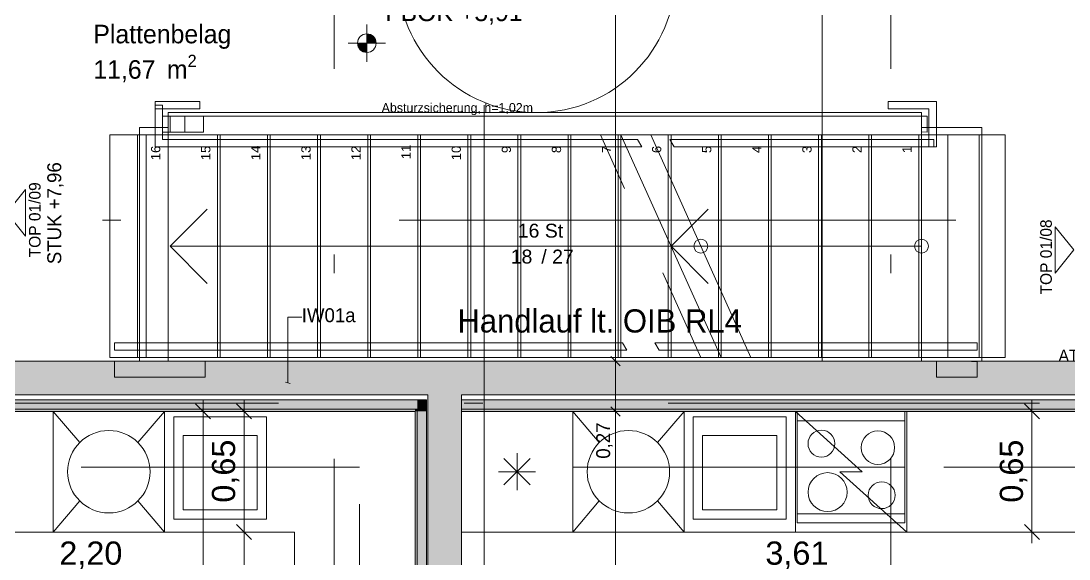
# Model space of a CAD drawing. Header units: metres. Extents: x -4 to 206, y -18 to 45.
# Drawn here: x 7.31 to 12.96, y -9.84 to -6.94 of the extents above; entities that cross this region are included whole.
import ezdxf

# ---------------------------------------------------------------- set-up
doc = ezdxf.new("R2010")
doc.units = ezdxf.units.M
doc.header["$MEASUREMENT"] = 0
doc.set_wipeout_variables(frame=1)
for name, pattern in [('Achse', [0.004, 0.002, -0.001, 0, -0.001]), ('Schnittlinie', [0.006, 0.003, -0.0015, 0, -0.0015]), ('Strichlinie eng', [0.002, 0.0015, -0.0005]), ('Untersicht', [0.001, 0.0005, -0.0005]), ('Wipeout_Contour', [1, 0, -1])]:
    doc.linetypes.add(name, pattern=pattern)
for name, color, linetype in [('2._2.Stock PP STG1_4_000 Achsraster', 7, 'Continuous'), ('2._2.Stock PP STG1_4_120 Wand Innen tragend', 7, 'Continuous'), ('2._2.Stock PP STG1_4_210 Decke', 7, 'Continuous'), ('2._2.Stock PP STG1_4_220 Bodenaufbau', 7, 'Continuous'), ('2._2.Stock PP STG1_4_410 Treppe', 7, 'Continuous'), ('2._2.Stock PP STG1_4_450 Absturzsicherung', 7, 'Continuous'), ('2._2.Stock PP STG1_4_530 Küche', 7, 'Continuous'), ('2._2.Stock PP STG1_4_810 Raum', 7, 'Continuous'), ('2._2.Stock PP STG1_4_815 Raumbegrenzung', 7, 'Continuous'), ('2._2.Stock PP STG1_4_851 Marker Schnitt', 7, 'Continuous'), ('2._2.Stock PP STG1_4_870 Dokumentation allgemein', 7, 'Continuous'), ('2._2.Stock PP STG1_4_910 Allgemein Bemaßung.x', 7, 'Continuous'), ('2._2.Stock PP STG1_4_915 Allgemein Beschriftung.x', 7, 'Continuous'), ('2._2.Stock PP STG1_4_945 Einreichplan Beschriftung', 7, 'Continuous'), ('2._2.Stock PP STG1_4_950 Polierplan Bemaßung', 7, 'Continuous'), ('2._2.Stock PP STG1_4_950-1 Polierplan Bemaßung Küche', 7, 'Continuous')]:
    doc.layers.add(name, color=color, linetype=linetype)
doc.styles.add('ERSTELLTER_STIL_1', font='arial.ttf')
doc.styles.add('ERSTELLTER_STIL_2', font='')
doc.styles.get('ERSTELLTER_STIL_2').set_extended_font_data('Eurostile')

msp = doc.modelspace()

# ---------------------------------------------------------------- hatches: boundary and pattern name
at = {"layer": '2._2.Stock PP STG1_4_120 Wand Innen tragend', "linetype": 'Continuous', "lineweight": 13, "true_color": 0x3f7f02}
for points in [[(9.505, -8.775), (6.835, -8.775), (6.835, -8.955), (9.505, -8.955)], [(9.685, -8.775), (9.505, -8.775), (9.505, -8.955), (9.685, -8.955)], [(9.685, -8.955), (13.295, -8.955), (13.295, -8.775), (9.685, -8.775)], [(9.685, -8.955), (9.505, -8.955), (9.505, -8.9825), (9.685, -8.9825)], [(9.685, -8.9825), (9.505, -8.9825), (9.505, -9.0325), (9.685, -9.0325)], [(9.685, -9.0325), (9.505, -9.0325), (9.505, -9.045), (9.685, -9.045)], [(9.505, -9.045), (9.505, -15.66), (9.685, -15.66), (9.685, -9.045)]]:
    msp.add_hatch(color=76, dxfattribs=at).paths.add_polyline_path(points)
at = {"layer": '2._2.Stock PP STG1_4_120 Wand Innen tragend', "linetype": 'Continuous', "lineweight": 13, "true_color": 0xfb02fe}
for points in [[(9.435, -9.0325), (6.5975, -9.0325), (6.5975, -9.045), (9.435, -9.045)], [(9.4475, -9.0325), (9.435, -9.0325), (9.435, -9.045), (9.4475, -9.045)], [(9.685, -9.045), (13.295, -9.045), (13.295, -9.0325), (9.685, -9.0325)], [(9.435, -9.045), (9.435, -15.66), (9.4475, -15.66), (9.4475, -9.045)]]:
    msp.add_hatch(color=6, dxfattribs=at).paths.add_polyline_path(points)
at = {"layer": '2._2.Stock PP STG1_4_120 Wand Innen tragend', "linetype": 'Continuous', "lineweight": 13, "true_color": 0xffaa00}
for points in [[(9.4475, -8.9825), (6.6475, -8.9825), (6.6475, -9.0325), (9.4475, -9.0325)], [(9.4975, -8.9825), (9.4475, -8.9825), (9.4475, -9.0325), (9.4975, -9.0325)], [(9.4975, -9.0325), (9.4475, -9.0325), (9.4475, -9.045), (9.4975, -9.045)], [(9.685, -9.0325), (13.295, -9.0325), (13.295, -8.9825), (9.685, -8.9825)], [(9.4475, -9.045), (9.4475, -15.66), (9.4975, -15.66), (9.4975, -9.045)]]:
    msp.add_hatch(color=40, dxfattribs=at).paths.add_polyline_path(points)
at = {"layer": '2._2.Stock PP STG1_4_950 Polierplan Bemaßung', "linetype": 'Continuous', "lineweight": 0, "true_color": 0x000000}
for points in [[(9.1755, -7.0607), (9.2255, -7.0607), (9.2217, -7.0416), (9.2109, -7.0254), (9.1947, -7.0145), (9.1755, -7.0107)], [(9.1755, -7.0607), (9.1255, -7.0607), (9.1293, -7.0799), (9.1402, -7.0961), (9.1564, -7.1069), (9.1755, -7.1107)]]:
    msp.add_hatch(color=18, dxfattribs=at).paths.add_polyline_path(points)

# ---------------------------------------------------------------- linework, layer by layer
at = {"layer": '2._2.Stock PP STG1_4_000 Achsraster', "color": 5, "linetype": 'Achse', "lineweight": 0, "ltscale": 1000}
msp.add_line((-1.5, -9), (21, -9), dxfattribs=at)
at = {"layer": '2._2.Stock PP STG1_4_120 Wand Innen tragend', "color": 7, "linetype": 'Continuous', "lineweight": 18, "ltscale": 1000}
for p, q in [((6.835, -8.955), (9.505, -8.955)), ((9.505, -8.955), (9.505, -8.9825)), ((9.505, -8.955), (9.505, -8.9825)), ((9.685, -8.9825), (9.685, -8.955)), ((9.685, -8.955), (13.295, -8.955)), ((9.685, -8.9825), (9.685, -8.955)), ((9.505, -8.9825), (9.505, -9.0325)), ((9.505, -9.0325), (9.505, -9.045)), ((9.685, -9.0325), (9.685, -8.9825)), ((9.685, -9.0325), (9.685, -8.9825)), ((9.685, -9.045), (9.685, -9.0325)), ((9.685, -9.045), (9.685, -9.0325)), ((9.505, -9.045), (9.505, -15.66))]:
    msp.add_line(p, q, dxfattribs=at)
at = {"layer": '2._2.Stock PP STG1_4_120 Wand Innen tragend', "color": 7, "linetype": 'Continuous', "lineweight": 13, "ltscale": 1000}
for p, q in [((6.6475, -9.0325), (9.4475, -9.0325)), ((6.655, -8.9825), (9.4975, -8.9825)), ((9.4475, -9.0325), (9.4475, -9.045)), ((9.4475, -9.0325), (9.4475, -9.045)), ((9.4975, -8.9825), (9.4975, -9.0325)), ((9.4975, -8.9825), (9.4975, -9.0325)), ((9.4975, -9.0325), (9.4975, -9.045)), ((9.685, -8.9825), (13.295, -8.9825)), ((9.685, -9.0325), (13.295, -9.0325)), ((9.4475, -9.045), (9.4475, -15.66)), ((9.4975, -9.045), (9.4975, -15.66))]:
    msp.add_line(p, q, dxfattribs=at)
at = {"layer": '2._2.Stock PP STG1_4_120 Wand Innen tragend', "color": 7, "linetype": 'Continuous', "lineweight": 18, "ltscale": 1000, "flags": 128}
for points in [[(13.295, -8.775), (6.835, -8.775)], [(9.685, -15.66), (9.685, -9.045)]]:
    msp.add_lwpolyline(points, dxfattribs=at)
at = {"layer": '2._2.Stock PP STG1_4_120 Wand Innen tragend', "color": 7, "linetype": 'Continuous', "lineweight": 13, "ltscale": 1000, "flags": 128}
for points in [[(6.585, -9.045), (9.435, -9.045)], [(9.435, -9.045), (9.435, -15.66)], [(9.685, -9.045), (13.295, -9.045)]]:
    msp.add_lwpolyline(points, dxfattribs=at)
at = {"layer": '2._2.Stock PP STG1_4_210 Decke', "color": 7, "linetype": 'Continuous', "lineweight": 13, "ltscale": 1000, "true_color": 0xf4f4f4, "flags": 128}
msp.add_lwpolyline([(7.95, -7.515), (12.49, -7.515), (12.49, -8.775), (7.95, -8.775)], close=True, dxfattribs=at)
msp.add_lwpolyline([(7.95, -7.515), (12.49, -7.515), (12.49, -8.775), (7.95, -8.775)], close=True, dxfattribs=at)
at = {"layer": '2._2.Stock PP STG1_4_220 Bodenaufbau', "color": 7, "linetype": 'Continuous', "lineweight": 13, "ltscale": 1000, "true_color": 0xf4f4f4, "flags": 128}
for points in [[(6.835, -8.775), (6.835, -6.225), (8.295, -6.225), (8.295, -5.7475), (8.745, -5.7475), (8.745, -3.865), (11.105, -3.865), (11.105, -6.225), (13.385, -6.225), (13.385, -8.775)], [(6.835, -8.775), (8.105, -8.775), (8.105, -7.555), (12.165, -7.555), (12.165, -8.775), (13.385, -8.775), (13.385, -6.225), (11.105, -6.225), (11.105, -6.045), (8.975, -6.045), (8.975, -6.225), (6.835, -6.225)]]:
    msp.add_lwpolyline(points, close=True, dxfattribs=at)
at = {"layer": '2._2.Stock PP STG1_4_410 Treppe', "color": 7, "linetype": 'Untersicht', "lineweight": 18, "ltscale": 1000}
for p, q in [((8.115, -7.375), (8.035, -7.375)), ((8.035, -7.375), (8.035, -7.415)), ((8.115, -7.375), (8.035, -7.375)), ((8.035, -7.375), (8.035, -7.415)), ((8.075, -7.395), (8.035, -7.395)), ((8.035, -7.395), (8.035, -7.62)), ((8.075, -7.58), (8.075, -7.395)), ((8.195, -7.375), (8.115, -7.375)), ((8.195, -7.375), (8.115, -7.375)), ((8.275, -7.375), (8.195, -7.375)), ((8.275, -7.375), (8.195, -7.375)), ((12.065, -7.375), (11.985, -7.375)), ((11.985, -7.375), (11.985, -7.415)), ((12.245, -7.375), (12.065, -7.375)), ((12.245, -7.54), (12.245, -7.375)), ((11.985, -7.415), (12.065, -7.415)), ((12.065, -7.415), (12.205, -7.415)), ((12.205, -7.415), (12.205, -7.54)), ((8.115, -7.555), (8.105, -7.555)), ((8.105, -7.555), (8.105, -8.755)), ((8.385, -7.555), (8.115, -7.555)), ((8.655, -7.555), (8.385, -7.555)), ((8.385, -7.555), (8.385, -8.755)), ((8.385, -8.755), (8.385, -7.555)), ((8.925, -7.555), (8.655, -7.555)), ((8.655, -7.555), (8.655, -8.755)), ((8.655, -8.755), (8.655, -7.555)), ((9.195, -7.555), (8.925, -7.555)), ((8.925, -7.555), (8.925, -8.755)), ((8.925, -8.755), (8.925, -7.555)), ((9.465, -7.555), (9.195, -7.555)), ((9.195, -7.555), (9.195, -8.755)), ((9.195, -8.755), (9.195, -7.555)), ((9.735, -7.555), (9.465, -7.555)), ((9.465, -7.555), (9.465, -8.755)), ((9.465, -8.755), (9.465, -7.555)), ((10.005, -7.555), (9.735, -7.555)), ((9.735, -7.555), (9.735, -8.755)), ((9.735, -8.755), (9.735, -7.555)), ((10.275, -7.555), (10.005, -7.555)), ((10.005, -7.555), (10.005, -8.755)), ((10.005, -8.755), (10.005, -7.555)), ((10.4353, -7.555), (10.275, -7.555)), ((10.275, -7.555), (10.275, -8.755)), ((10.275, -8.755), (10.275, -7.555)), ((10.9753, -8.755), (10.4353, -7.555)), ((12.205, -7.54), (12.205, -7.62)), ((12.245, -7.62), (12.245, -7.54)), ((8.035, -7.62), (8.115, -7.62)), ((8.115, -7.62), (10.658, -7.62)), ((12.205, -7.62), (12.245, -7.62)), ((10.545, -7.7987), (10.545, -8.755)), ((10.545, -8.755), (10.545, -7.7987)), ((10.815, -8.3987), (10.815, -8.755)), ((10.815, -8.755), (10.815, -8.3987)), ((7.815, -8.675), (7.815, -8.715)), ((8.115, -8.675), (7.815, -8.675)), ((10.5541, -8.6753), (8.115, -8.675)), ((10.5772, -8.7153), (10.5541, -8.6753)), ((7.815, -8.715), (8.115, -8.715)), ((8.105, -8.755), (8.115, -8.755)), ((8.115, -8.715), (10.5772, -8.7153)), ((8.115, -8.755), (8.385, -8.755)), ((8.385, -8.755), (8.655, -8.755)), ((8.655, -8.755), (8.925, -8.755)), ((8.925, -8.755), (9.195, -8.755)), ((9.195, -8.755), (9.465, -8.755)), ((9.465, -8.755), (9.735, -8.755)), ((9.735, -8.755), (10.005, -8.755)), ((10.005, -8.755), (10.275, -8.755)), ((10.275, -8.755), (10.545, -8.755)), ((10.545, -8.755), (10.815, -8.755)), ((10.815, -8.755), (10.9753, -8.755))]:
    msp.add_line(p, q, dxfattribs=at)
at = {"layer": '2._2.Stock PP STG1_4_410 Treppe', "color": 7, "linetype": 'Continuous', "lineweight": 18, "ltscale": 1000}
for p, q in [((8.075, -7.395), (8.035, -7.395)), ((8.035, -7.395), (8.035, -7.62)), ((8.075, -7.58), (8.075, -7.395)), ((12.065, -7.375), (11.985, -7.375)), ((12.245, -7.375), (12.065, -7.375)), ((12.245, -7.54), (12.245, -7.375)), ((12.205, -7.415), (12.205, -7.54)), ((10.815, -7.555), (10.545, -7.555)), ((11.085, -8.755), (10.545, -7.555)), ((11.085, -7.555), (10.815, -7.555)), ((10.815, -7.555), (10.815, -8.155)), ((10.815, -8.155), (10.815, -7.555)), ((11.355, -7.555), (11.085, -7.555)), ((11.085, -7.555), (11.085, -8.755)), ((11.085, -8.755), (11.085, -7.555)), ((11.625, -7.555), (11.355, -7.555)), ((11.355, -7.555), (11.355, -8.755)), ((11.355, -8.755), (11.355, -7.555)), ((11.895, -7.555), (11.625, -7.555)), ((11.625, -7.555), (11.625, -8.755)), ((11.625, -8.755), (11.625, -7.555)), ((12.165, -7.555), (11.895, -7.555)), ((11.895, -7.555), (11.895, -8.755)), ((11.895, -8.755), (11.895, -7.555)), ((12.165, -8.755), (12.165, -7.555)), ((12.205, -7.54), (12.205, -7.62)), ((12.245, -7.62), (12.245, -7.54)), ((8.035, -7.62), (8.115, -7.62)), ((8.115, -7.58), (8.075, -7.58)), ((10.6349, -7.58), (8.115, -7.58)), ((8.115, -7.62), (10.658, -7.62)), ((10.658, -7.62), (10.6349, -7.58)), ((10.8312, -7.62), (12.165, -7.62)), ((12.165, -7.62), (12.2308, -7.62)), ((12.205, -7.62), (12.245, -7.62)), ((12.2308, -7.62), (12.2308, -7.58)), ((10.815, -7.7987), (10.815, -8.755)), ((10.815, -8.755), (10.815, -7.7987)), ((11.085, -8.3987), (11.085, -8.755)), ((11.085, -8.755), (11.085, -8.3987)), ((7.815, -8.675), (7.815, -8.715)), ((8.115, -8.675), (7.815, -8.675)), ((10.5541, -8.675), (8.115, -8.675)), ((10.5772, -8.715), (10.5541, -8.675)), ((12.4348, -8.6755), (10.7273, -8.6753)), ((10.7273, -8.6753), (10.7504, -8.7153)), ((12.4645, -8.6754), (12.4348, -8.6755)), ((12.4646, -8.7154), (12.4645, -8.6754)), ((7.815, -8.715), (8.115, -8.715)), ((8.105, -8.755), (8.115, -8.755)), ((8.115, -8.715), (10.5772, -8.715)), ((8.115, -8.755), (8.385, -8.755)), ((8.385, -8.755), (8.655, -8.755)), ((8.655, -8.755), (8.925, -8.755)), ((8.925, -8.755), (9.195, -8.755)), ((9.195, -8.755), (9.465, -8.755)), ((9.465, -8.755), (9.735, -8.755)), ((9.735, -8.755), (10.005, -8.755)), ((10.005, -8.755), (10.275, -8.755)), ((10.275, -8.755), (10.545, -8.755)), ((10.545, -8.755), (10.815, -8.755)), ((10.7504, -8.7153), (12.4349, -8.7155)), ((10.815, -8.755), (11.085, -8.755)), ((11.085, -8.755), (11.355, -8.755)), ((11.085, -8.755), (11.2453, -8.755)), ((11.355, -8.755), (11.625, -8.755)), ((11.625, -8.755), (11.895, -8.755)), ((11.895, -8.755), (12.165, -8.755)), ((12.4349, -8.7155), (12.4646, -8.7154))]:
    msp.add_line(p, q, dxfattribs=at)
at = {"layer": '2._2.Stock PP STG1_4_410 Treppe', "color": 7, "linetype": 'Continuous', "lineweight": 13, "ltscale": 1000}
for p, q in [((7.79, -7.555), (7.79, -8.755)), ((7.94, -8.755), (7.94, -7.555)), ((7.9869, -7.555), (7.9869, -8.755)), ((12.165, -7.555), (10.545, -7.555)), ((10.8, -8.1217), (10.8, -7.555)), ((11.07, -8.7217), (11.07, -7.555)), ((11.34, -8.755), (11.34, -7.555)), ((11.61, -8.755), (11.61, -7.555)), ((11.88, -8.755), (11.88, -7.555)), ((12.15, -8.755), (12.15, -7.555)), ((12.15, -7.555), (12.15, -8.755)), ((12.615, -7.555), (12.165, -7.555)), ((12.3069, -8.755), (12.3069, -7.555)), ((12.475, -7.555), (12.475, -8.755)), ((12.615, -8.755), (12.615, -7.555)), ((10.8, -8.755), (10.8, -7.7654)), ((8.315, -7.955), (8.115, -8.155)), ((11.015, -7.955), (10.815, -8.155)), ((8.385, -8.155), (8.115, -8.155)), ((8.115, -8.155), (8.315, -8.355)), ((10.9753, -8.155), (8.385, -8.155)), ((11.895, -8.155), (10.815, -8.155)), ((10.815, -8.155), (11.015, -8.355)), ((12.165, -8.155), (11.895, -8.155)), ((11.07, -8.755), (11.07, -8.3654)), ((7.79, -8.755), (8.115, -8.755)), ((8.115, -8.755), (11.2453, -8.755)), ((11.085, -8.755), (12.165, -8.755)), ((12.165, -8.755), (12.615, -8.755))]:
    msp.add_line(p, q, dxfattribs=at)
at = {"layer": '2._2.Stock PP STG1_4_410 Treppe', "color": 7, "linetype": 'Untersicht', "lineweight": 13, "ltscale": 1000}
for p, q in [((8.315, -7.955), (8.115, -8.155)), ((8.385, -8.155), (8.115, -8.155)), ((8.115, -8.155), (8.315, -8.355)), ((10.7053, -8.155), (8.385, -8.155))]:
    msp.add_line(p, q, dxfattribs=at)
at = {"layer": '2._2.Stock PP STG1_4_410 Treppe', "color": 255, "linetype": 'Continuous', "lineweight": 0, "ltscale": 1000, "flags": 128}
for points in [[(11.9749, -7.54), (12.165, -7.5395), (12.1949, -7.5396), (12.1949, -7.455), (11.9749, -7.455)], [(12.065, -7.54), (12.165, -7.54), (12.165, -7.455), (12.065, -7.455)], [(12.115, -7.54), (12.135, -7.54), (12.165, -7.54), (12.165, -7.4975), (12.115, -7.4975)], [(8.115, -8.775), (8.305, -8.775), (8.305, -8.86), (7.815, -8.86), (7.815, -8.775)], [(12.2449, -8.775), (12.435, -8.7755), (12.4649, -8.7754), (12.4649, -8.86), (12.2449, -8.86)]]:
    msp.add_lwpolyline(points, close=True, dxfattribs=at)
at = {"layer": '2._2.Stock PP STG1_4_410 Treppe', "color": 7, "linetype": 'Continuous', "lineweight": 13, "ltscale": 1000, "flags": 128}
for points in [[(10.9753, -8.1175, 1), (10.9753, -8.1925, 1)], [(12.165, -8.1175, 1), (12.165, -8.1925, 1)]]:
    msp.add_lwpolyline(points, format="xyb", close=True, dxfattribs=at)
at = {"layer": '2._2.Stock PP STG1_4_410 Treppe', "color": 255, "linetype": 'Untersicht', "lineweight": 0, "ltscale": 1000, "flags": 128}
msp.add_lwpolyline([(8.115, -8.775), (8.305, -8.775), (8.305, -8.86), (7.815, -8.86), (7.815, -8.775)], close=True, dxfattribs=at)
at = {"layer": '2._2.Stock PP STG1_4_530 Küche', "color": 150, "linetype": 'Strichlinie eng', "lineweight": 13, "ltscale": 1000, "true_color": 0x0f7ffe}
for p, q in [((7.185, -9.045), (9.435, -9.045)), ((9.435, -9.045), (9.435, -11.045)), ((13.295, -9.045), (10.285, -9.045)), ((10.285, -9.045), (10.285, -9.345)), ((11.495, -9.045), (12.075, -9.045)), ((11.495, -9.5975), (11.495, -9.045)), ((12.075, -9.045), (12.075, -9.5975)), ((9.135, -9.345), (7.185, -9.345)), ((9.135, -11.045), (9.135, -9.345)), ((10.285, -9.345), (13.295, -9.345)), ((11.495, -9.345), (12.075, -9.345)), ((12.075, -9.5975), (11.495, -9.5975))]:
    msp.add_line(p, q, dxfattribs=at)
at = {"layer": '2._2.Stock PP STG1_4_530 Küche', "color": 150, "linetype": 'Continuous', "lineweight": 13, "ltscale": 1000, "true_color": 0x0f7ffe}
for p, q in [((7.6279, -9.2129), (7.485, -9.045)), ((7.9421, -9.2129), (8.085, -9.045)), ((10.4279, -9.2129), (10.285, -9.045)), ((10.7421, -9.2129), (10.885, -9.045)), ((11.845, -9.37), (11.485, -9.045)), ((8.185, -9.575), (8.185, -9.175)), ((8.185, -9.175), (8.585, -9.175)), ((8.585, -9.175), (8.585, -9.575)), ((11.385, -9.175), (10.985, -9.175)), ((10.985, -9.175), (10.985, -9.575)), ((11.385, -9.575), (11.385, -9.175)), ((9.9143, -9.4407), (10.0557, -9.2993)), ((10.0557, -9.4407), (9.9143, -9.2993)), ((9.985, -9.47), (9.985, -9.27)), ((9.885, -9.37), (10.085, -9.37)), ((12.085, -9.695), (11.725, -9.37)), ((11.725, -9.37), (11.845, -9.37)), ((7.6279, -9.5271), (7.485, -9.695)), ((7.9421, -9.5271), (8.085, -9.695)), ((10.4279, -9.5271), (10.285, -9.695)), ((10.7421, -9.5271), (10.885, -9.695)), ((8.585, -9.575), (8.185, -9.575)), ((10.985, -9.575), (11.385, -9.575))]:
    msp.add_line(p, q, dxfattribs=at)
at = {"layer": '2._2.Stock PP STG1_4_530 Küche', "color": 150, "linetype": 'Continuous', "lineweight": 13, "ltscale": 1000, "true_color": 0x0f7ffe, "flags": 128}
for points in [[(7.185, -9.045), (9.435, -9.045), (9.435, -11.045), (8.785, -11.045), (8.785, -9.695), (7.185, -9.695)], [(8.085, -9.695), (7.485, -9.695), (7.485, -9.045), (8.085, -9.045)], [(8.635, -9.625), (8.135, -9.625), (8.135, -9.075), (8.635, -9.075)], [(9.685, -9.695), (10.285, -9.695), (10.285, -9.045), (9.685, -9.045)], [(13.295, -9.045), (10.285, -9.045), (10.285, -9.695), (13.295, -9.695)], [(10.285, -9.695), (10.885, -9.695), (10.885, -9.045), (10.285, -9.045)], [(10.935, -9.625), (11.435, -9.625), (11.435, -9.075), (10.935, -9.075)], [(11.485, -9.695), (12.085, -9.695), (12.085, -9.045), (11.485, -9.045)], [(11.495, -9.645), (12.075, -9.645), (12.075, -9.095), (11.495, -9.095)]]:
    msp.add_lwpolyline(points, close=True, dxfattribs=at)
at = {"layer": '2._2.Stock PP STG1_4_530 Küche', "color": 150, "linetype": 'Continuous', "lineweight": 13, "ltscale": 1000, "true_color": 0x0f7ffe}
for centre, radius in [((7.785, -9.37), 0.2222), ((10.585, -9.37), 0.2222), ((11.6255, -9.2187), 0.0725), ((11.93, -9.2402), 0.09), ((11.6586, -9.48), 0.105), ((11.9503, -9.4965), 0.0725)]:
    msp.add_circle(centre, radius, dxfattribs=at)
at = {"layer": '2._2.Stock PP STG1_4_851 Marker Schnitt', "color": 7, "linetype": 'Schnittlinie', "lineweight": 13, "ltscale": 1000}
msp.add_line((-2.85, -8.015), (14.6743, -8.015), dxfattribs=at)
at = {"layer": '2._2.Stock PP STG1_4_910 Allgemein Bemaßung.x', "color": 7, "linetype": 'Continuous', "lineweight": 13, "ltscale": 1000}
for p, q in [((7.335, -7.85), (7.235, -7.975)), ((7.335, -8.1), (7.335, -7.85)), ((7.335, -8.1), (7.235, -7.975)), ((12.885, -8.05), (12.885, -8.3)), ((12.885, -8.05), (12.985, -8.175)), ((12.885, -8.3), (12.985, -8.175))]:
    msp.add_line(p, q, dxfattribs=at)
at = {"layer": '2._2.Stock PP STG1_4_915 Allgemein Beschriftung.x', "color": 7, "linetype": 'Continuous', "lineweight": 13, "ltscale": 1000}
for p, q in [((8.7491, -8.8915), (8.7491, -8.5367)), ((8.7491, -8.5367), (8.8248, -8.5367)), ((8.7366, -8.8882), (8.7616, -8.8949))]:
    msp.add_line(p, q, dxfattribs=at)
at = {"layer": '2._2.Stock PP STG1_4_950 Polierplan Bemaßung', "color": 7, "linetype": 'Continuous', "lineweight": 13, "ltscale": 1000}
for p, q in [((9.1755, -7.1607), (9.1755, -6.9607)), ((9.0755, -7.0607), (9.2755, -7.0607)), ((10.4906, -8.75), (10.5406, -8.8)), ((10.5624, -8.775), (10.4687, -8.775)), ((10.5156, -9.045), (10.5156, -8.775)), ((10.4906, -9.02), (10.5406, -9.07)), ((10.5624, -9.045), (10.4687, -9.045)), ((10.5156, -14.69), (10.5156, -9.045))]:
    msp.add_line(p, q, dxfattribs=at)
msp.add_circle((9.1755, -7.0607), 0.05, dxfattribs=at)
at = {"layer": '2._2.Stock PP STG1_4_950-1 Polierplan Bemaßung Küche', "color": 150, "linetype": 'Continuous', "lineweight": 13, "ltscale": 1000, "true_color": 0x0f7ffe}
for p, q in [((8.3325, -9.085), (8.2525, -9.005)), ((8.2925, -9.045), (8.2925, -8.985)), ((8.5538, -9.085), (8.4738, -9.005)), ((8.5138, -9.045), (8.5138, -8.985)), ((12.7998, -9.085), (12.7198, -9.005)), ((12.7598, -9.045), (12.7598, -8.985)), ((8.3675, -9.045), (8.2175, -9.045)), ((8.2925, -11.045), (8.2925, -9.045)), ((8.5888, -9.045), (8.4388, -9.045)), ((8.5138, -9.695), (8.5138, -9.045)), ((12.8348, -9.045), (12.6848, -9.045)), ((12.7598, -9.695), (12.7598, -9.045)), ((8.4738, -9.655), (8.5538, -9.735)), ((12.7198, -9.655), (12.7998, -9.735)), ((8.5888, -9.695), (8.4388, -9.695)), ((8.5138, -11.045), (8.5138, -9.695)), ((12.8348, -9.695), (12.6848, -9.695)), ((12.7598, -9.755), (12.7598, -9.695))]:
    msp.add_line(p, q, dxfattribs=at)

# ---------------------------------------------------------------- texts
at = {"layer": '2._2.Stock PP STG1_4_120 Wand Innen tragend', "color": 7, "linetype": 'Continuous', "lineweight": 13, "insert": (7.5423, -7.7024), "char_height": 0.075, "attachment_point": 9, "rotation": 90, "style": 'ERSTELLTER_STIL_2'}
msp.add_mtext('\\A1;{\\pqr;\\pt0;\\fEurostile|b0|i0|c0|p0;\\W1.000000;STUK +7,96}', dxfattribs=at)
at = {"layer": '2._2.Stock PP STG1_4_410 Treppe', "color": 7, "linetype": 'Continuous', "lineweight": 13, "char_height": 0.05, "attachment_point": 4, "rotation": 90, "style": 'ERSTELLTER_STIL_1'}
for s, insert in [('\\A1;{\\pql;\\fArial|b0|i0|c0|p0;\\W1.000000;16}', (8.0376, -7.6913)), ('\\A1;{\\pql;\\fArial|b0|i0|c0|p0;\\W1.000000;16}', (8.0376, -7.6913)), ('\\A1;{\\pql;\\fArial|b0|i0|c0|p0;\\W1.000000;15}', (8.3076, -7.6913)), ('\\A1;{\\pql;\\fArial|b0|i0|c0|p0;\\W1.000000;15}', (8.3076, -7.6913)), ('\\A1;{\\pql;\\fArial|b0|i0|c0|p0;\\W1.000000;14}', (8.5771, -7.6913)), ('\\A1;{\\pql;\\fArial|b0|i0|c0|p0;\\W1.000000;14}', (8.5771, -7.6913)), ('\\A1;{\\pql;\\fArial|b0|i0|c0|p0;\\W1.000000;13}', (8.8476, -7.6913)), ('\\A1;{\\pql;\\fArial|b0|i0|c0|p0;\\W1.000000;13}', (8.8476, -7.6913)), ('\\A1;{\\pql;\\fArial|b0|i0|c0|p0;\\W1.000000;12}', (9.1171, -7.6913)), ('\\A1;{\\pql;\\fArial|b0|i0|c0|p0;\\W1.000000;12}', (9.1171, -7.6913)), ('\\A1;{\\pql;\\fArial|b0|i0|c0|p0;\\W1.000000;11}', (9.3871, -7.6862)), ('\\A1;{\\pql;\\fArial|b0|i0|c0|p0;\\W1.000000;11}', (9.3871, -7.6862)), ('\\A1;{\\pql;\\fArial|b0|i0|c0|p0;\\W1.000000;10}', (9.6576, -7.6913)), ('\\A1;{\\pql;\\fArial|b0|i0|c0|p0;\\W1.000000;10}', (9.6576, -7.6913)), ('\\A1;{\\pql;\\fArial|b0|i0|c0|p0;\\W1.000000;9}', (9.9276, -7.6531)), ('\\A1;{\\pql;\\fArial|b0|i0|c0|p0;\\W1.000000;9}', (9.9276, -7.6531)), ('\\A1;{\\pql;\\fArial|b0|i0|c0|p0;\\W1.000000;8}', (10.1976, -7.6531)), ('\\A1;{\\pql;\\fArial|b0|i0|c0|p0;\\W1.000000;8}', (10.1976, -7.6531)), ('\\A1;{\\pql;\\fArial|b0|i0|c0|p0;\\W1.000000;7}', (10.4671, -7.6531)), ('\\A1;{\\pql;\\fArial|b0|i0|c0|p0;\\W1.000000;7}', (10.4671, -7.6531)), ('\\A1;{\\pql;\\fArial|b0|i0|c0|p0;\\W1.000000;6}', (10.7376, -7.6531)), ('\\A1;{\\pql;\\fArial|b0|i0|c0|p0;\\W1.000000;6}', (10.7376, -7.6531)), ('\\A1;{\\pql;\\fArial|b0|i0|c0|p0;\\W1.000000;5}', (11.0076, -7.6531)), ('\\A1;{\\pql;\\fArial|b0|i0|c0|p0;\\W1.000000;5}', (11.0076, -7.6531)), ('\\A1;{\\pql;\\fArial|b0|i0|c0|p0;\\W1.000000;4}', (11.2771, -7.6531)), ('\\A1;{\\pql;\\fArial|b0|i0|c0|p0;\\W1.000000;3}', (11.5476, -7.6531)), ('\\A1;{\\pql;\\fArial|b0|i0|c0|p0;\\W1.000000;2}', (11.8171, -7.6531)), ('\\A1;{\\pql;\\fArial|b0|i0|c0|p0;\\W1.000000;1}', (12.0871, -7.6531))]:
    msp.add_mtext(s, dxfattribs=dict(at, insert=insert))
at = {"layer": '2._2.Stock PP STG1_4_410 Treppe', "color": 7, "linetype": 'Continuous', "lineweight": 13, "char_height": 0.075, "style": 'ERSTELLTER_STIL_1'}
for s, insert, attachment_point in [('\\A1;{\\pqc;\\pt0,0.05;\\fArial|b0|i0|c0|p0;\\W1.000000;16 St\\fArial|b0|i0|c0|p0;\\W1.000000;\\fArial|b0|i0|c0|p0;\\W1.000000;\\A1{\\H.66x;\\S^  ;}\\fArial|b0|i0|c0|p0;\\W1.000000;\\fArial|b0|i0|c0|p0;\\W1.000000;\\fArial|b0|i0|c0|p0;\\W1.000000;\\fArial|b0|i0|c0|p0;\\W1.000000;\\A1{\\H.66x;\\S^  ;}\\fArial|b0|i0|c0|p0;\\W1.000000;\\fArial|b0|i0|c0|p0;\\W1.000000;\\fArial|b0|i0|c0|p0;\\W1.000000;\\fArial|b0|i0|c0|p0;\\W1.000000;\\A1{\\H.66x;\\S^  ;}\\fArial|b0|i0|c0|p0;\\W1.000000;}', (10.14, -8.1305), 8), ('\\A1;{\\pqc;\\pt0,0.05;\\fArial|b0|i0|c0|p0;\\W1.000000;\\fArial|b0|i0|c0|p0;\\W1.000000;18\\fArial|b0|i0|c0|p0;\\W1.000000;\\A1{\\H.66x;\\S^  ;}\\fArial|b0|i0|c0|p0;\\W1.000000;\\fArial|b0|i0|c0|p0;\\W1.000000; / \\fArial|b0|i0|c0|p0;\\W1.000000;27\\fArial|b0|i0|c0|p0;\\W1.000000;\\A1{\\H.66x;\\S^  ;}\\fArial|b0|i0|c0|p0;\\W1.000000;\\fArial|b0|i0|c0|p0;\\W1.000000;\\fArial|b0|i0|c0|p0;\\W1.000000;\\fArial|b0|i0|c0|p0;\\W1.000000;\\A1{\\H.66x;\\S^  ;}\\fArial|b0|i0|c0|p0;\\W1.000000;}', (10.14, -8.1732), 2)]:
    msp.add_mtext(s, dxfattribs=dict(at, insert=insert, attachment_point=attachment_point))
at = {"layer": '2._2.Stock PP STG1_4_810 Raum', "color": 7, "linetype": 'Continuous', "lineweight": 13, "char_height": 0.1, "attachment_point": 1, "style": 'ERSTELLTER_STIL_2'}
for s, insert in [('\\A1;{\\pql;\\pt0;\\fEurostile|b0|i0|c0|p0;\\W1.000000;Plattenbelag}', (7.7015, -6.9618)), ('\\A1;{\\pql;\\pt0,0.05;\\fEurostile|b0|i0|c0|p0;\\W1.000000;11,67\\fEurostile|b0|i0|c0|p0;\\W1.000000;\\A1{\\H.66x;\\S^  ;}\\fEurostile|b0|i0|c0|p0;\\W1.000000; m\\fEurostile|b0|i0|c0|p0;\\W1.000000;\\A1{\\H.66x;\\S2^  ;}}', (7.7015, -7.1233))]:
    msp.add_mtext(s, dxfattribs=dict(at, insert=insert))
at = {"layer": '2._2.Stock PP STG1_4_910 Allgemein Bemaßung.x', "color": 7, "linetype": 'Continuous', "lineweight": 13, "char_height": 0.0625, "attachment_point": 4, "rotation": 90, "style": 'ERSTELLTER_STIL_2'}
for s, insert in [('\\A1;{\\pql;\\fEurostile|b0|i0|c0|p0;\\W1.000000;TOP 01/09}', (7.3863, -8.2148)), ('\\A1;{\\pql;\\fEurostile|b0|i0|c0|p0;\\W1.000000;TOP 01/08}', (12.8363, -8.4148))]:
    msp.add_mtext(s, dxfattribs=dict(at, insert=insert))
at = {"layer": '2._2.Stock PP STG1_4_915 Allgemein Beschriftung.x', "color": 7, "linetype": 'Continuous', "lineweight": 13, "style": 'ERSTELLTER_STIL_2'}
for s, insert, char_height, attachment_point in [('\\A1;{\\pql;\\fEurostile|b0|i0|c0|p0;\\W1.000000;IW01a}', (8.8248, -8.5273), 0.075, 4), ('\\A1;{\\pqc;\\fEurostile|b0|i0|c0|p0;\\W1.000000;H\\fEurostile|b0|i0|c0|p0;\\W1.000000;andlauf lt. OIB RL4}', (10.43, -8.6217), 0.125, 8)]:
    msp.add_mtext(s, dxfattribs=dict(at, insert=insert, char_height=char_height, attachment_point=attachment_point))
at = {"layer": '2._2.Stock PP STG1_4_945 Einreichplan Beschriftung', "color": 5, "linetype": 'Continuous', "lineweight": 0, "insert": (12.9034, -8.7756), "char_height": 0.0625, "attachment_point": 7, "style": 'ERSTELLTER_STIL_2'}
msp.add_mtext('\\A1;{\\pql;\\fEurostile|b0|i0|c0|p0;\\W1.000000;ATÖ a}', dxfattribs=at)
at = {"layer": '2._2.Stock PP STG1_4_950 Polierplan Bemaßung', "color": 7, "linetype": 'Continuous', "lineweight": 13, "insert": (9.2755, -6.9607), "char_height": 0.1, "width": 0.791456, "attachment_point": 7, "style": 'ERSTELLTER_STIL_2'}
msp.add_mtext('\\A1;{\\pql;\\fEurostile|b0|i0|c0|p0;\\W1.000000;FBOK +5,91}', dxfattribs=at)
at = {"layer": '2._2.Stock PP STG1_4_950 Polierplan Bemaßung', "color": 7, "linetype": 'Continuous', "lineweight": 13, "insert": (10.5006, -9.2998), "char_height": 0.075, "width": 0.22978, "attachment_point": 7, "rotation": 90, "style": 'ERSTELLTER_STIL_2'}
msp.add_mtext('\\A1;{\\pql;\\fEurostile|b0|i0|c0|p0;\\W1.000000;0,27}', dxfattribs=at)
at = {"layer": '2._2.Stock PP STG1_4_950-1 Polierplan Bemaßung Küche', "color": 150, "linetype": 'Continuous', "lineweight": 13, "true_color": 0x0f7ffe, "char_height": 0.125, "width": 0.33365, "attachment_point": 7, "rotation": 90, "style": 'ERSTELLTER_STIL_1'}
for insert in [(8.4888, -9.5368), (12.7348, -9.5368)]:
    msp.add_mtext('\\A1;{\\pql;\\fArial|b0|i0|c0|p0;\\W1.000000;0,65}', dxfattribs=dict(at, insert=insert))
at = {"layer": '2._2.Stock PP STG1_4_950-1 Polierplan Bemaßung Küche', "color": 150, "linetype": 'Continuous', "lineweight": 13, "true_color": 0x0f7ffe, "char_height": 0.125, "width": 0.33365, "attachment_point": 7, "style": 'ERSTELLTER_STIL_1'}
for s, insert in [('\\A1;{\\pql;\\fArial|b0|i0|c0|p0;\\W1.000000;2,20}', (7.5182, -9.8942)), ('\\A1;{\\pql;\\fArial|b0|i0|c0|p0;\\W1.000000;3,61}', (11.3232, -9.8942))]:
    msp.add_mtext(s, dxfattribs=dict(at, insert=insert))

# ---------------------------------------------------------------- next in the draw order: wipeouts: each hides what was drawn before it
at = {"color": 254, "linetype": 'Wipeout_Contour', "lineweight": 0, "ltscale": 50.743288}
msp.add_wipeout([(12.165, -7.435), (8.105, -7.435), (8.105, -7.465), (12.165, -7.465)], dxfattribs=at).dxf.layer = '2._2.Stock PP STG1_4_450 Absturzsicherung'
at = {"color": 254, "linetype": 'Wipeout_Contour', "lineweight": 0, "ltscale": 50.959552}
msp.add_wipeout([(8.105, -7.555), (12.165, -7.555), (12.165, -7.525), (8.105, -7.525)], dxfattribs=at).dxf.layer = '2._2.Stock PP STG1_4_450 Absturzsicherung'

# ---------------------------------------------------------------- next in the draw order: linework, layer by layer
at = {"layer": '2._2.Stock PP STG1_4_450 Absturzsicherung', "color": 7, "linetype": 'Continuous', "lineweight": 18, "ltscale": 1000, "flags": 128}
for points in [[(12.165, -7.435), (8.105, -7.435)], [(8.105, -7.555), (12.165, -7.555)]]:
    msp.add_lwpolyline(points, dxfattribs=at)

# ---------------------------------------------------------------- next in the draw order: wipeouts: each hides what was drawn before it
at = {"color": 254, "linetype": 'Wipeout_Contour', "lineweight": 0, "ltscale": 50.790442}
msp.add_wipeout([(12.165, -7.465), (8.105, -7.465), (8.105, -7.475), (12.165, -7.475)], dxfattribs=at).dxf.layer = '2._2.Stock PP STG1_4_450 Absturzsicherung'
at = {"color": 254, "linetype": 'Wipeout_Contour', "lineweight": 0, "ltscale": 50.91059}
msp.add_wipeout([(8.105, -7.525), (12.165, -7.525), (12.165, -7.515), (8.105, -7.515)], dxfattribs=at).dxf.layer = '2._2.Stock PP STG1_4_450 Absturzsicherung'

# ---------------------------------------------------------------- next in the draw order: wipeouts: each hides what was drawn before it
at = {"color": 254, "linetype": 'Wipeout_Contour', "lineweight": 0, "ltscale": 50.851612}
msp.add_wipeout([(8.105, -7.515), (12.165, -7.515), (12.165, -7.475), (8.105, -7.475)], dxfattribs=at).dxf.layer = '2._2.Stock PP STG1_4_450 Absturzsicherung'

# ---------------------------------------------------------------- next in the draw order: linework, layer by layer
at = {"layer": '2._2.Stock PP STG1_4_450 Absturzsicherung', "color": 7, "linetype": 'Continuous', "lineweight": 18, "ltscale": 1000, "flags": 128}
for points in [[(8.105, -7.465), (8.105, -7.435)], [(12.165, -7.465), (12.165, -7.435)], [(8.105, -7.475), (8.105, -7.465)], [(8.105, -7.515), (8.105, -7.475)], [(12.165, -7.475), (12.165, -7.465)], [(12.165, -7.515), (12.165, -7.475)], [(8.105, -7.525), (8.105, -7.515)], [(8.105, -7.555), (8.105, -7.525)], [(12.165, -7.525), (12.165, -7.515)], [(12.165, -7.555), (12.165, -7.525)]]:
    msp.add_lwpolyline(points, dxfattribs=at)

# ---------------------------------------------------------------- next in the draw order: wipeouts: each hides what was drawn before it
at = {"color": 254, "linetype": 'Wipeout_Contour', "lineweight": 0, "ltscale": 50.743288}
msp.add_wipeout([(12.165, -7.435), (8.105, -7.435), (8.105, -7.465), (12.165, -7.465)], dxfattribs=at).dxf.layer = '2._2.Stock PP STG1_4_450 Absturzsicherung'
at = {"color": 254, "linetype": 'Wipeout_Contour', "lineweight": 0, "ltscale": 50.959552}
msp.add_wipeout([(8.105, -7.555), (12.165, -7.555), (12.165, -7.525), (8.105, -7.525)], dxfattribs=at).dxf.layer = '2._2.Stock PP STG1_4_450 Absturzsicherung'

# ---------------------------------------------------------------- next in the draw order: linework, layer by layer
at = {"layer": '2._2.Stock PP STG1_4_410 Treppe', "color": 7, "linetype": 'Untersicht', "lineweight": 18, "ltscale": 1000}
for p, q in [((8.275, -7.415), (8.275, -7.375)), ((8.275, -7.415), (8.275, -7.375)), ((8.035, -7.415), (8.115, -7.415)), ((8.035, -7.415), (8.115, -7.415)), ((8.115, -7.415), (8.195, -7.415)), ((8.115, -7.415), (8.195, -7.415)), ((8.195, -7.415), (8.275, -7.415)), ((8.195, -7.415), (8.275, -7.415)), ((8.115, -7.58), (8.075, -7.58)), ((10.6349, -7.58), (8.115, -7.58)), ((10.658, -7.62), (10.6349, -7.58))]:
    msp.add_line(p, q, dxfattribs=at)
at = {"layer": '2._2.Stock PP STG1_4_410 Treppe', "color": 7, "linetype": 'Continuous', "lineweight": 18, "ltscale": 1000}
for p, q in [((11.985, -7.375), (11.985, -7.415)), ((11.985, -7.415), (12.065, -7.415)), ((12.065, -7.415), (12.205, -7.415)), ((8.115, -7.555), (8.105, -7.555)), ((8.105, -7.555), (8.105, -8.755)), ((8.385, -7.555), (8.115, -7.555)), ((8.655, -7.555), (8.385, -7.555)), ((8.385, -7.555), (8.385, -8.755)), ((8.385, -8.755), (8.385, -7.555)), ((8.925, -7.555), (8.655, -7.555)), ((8.655, -7.555), (8.655, -8.755)), ((8.655, -8.755), (8.655, -7.555)), ((9.195, -7.555), (8.925, -7.555)), ((8.925, -7.555), (8.925, -8.755)), ((8.925, -8.755), (8.925, -7.555)), ((9.465, -7.555), (9.195, -7.555)), ((9.195, -7.555), (9.195, -8.755)), ((9.195, -8.755), (9.195, -7.555)), ((9.735, -7.555), (9.465, -7.555)), ((9.465, -7.555), (9.465, -8.755)), ((9.465, -8.755), (9.465, -7.555)), ((10.005, -7.555), (9.735, -7.555)), ((9.735, -7.555), (9.735, -8.755)), ((9.735, -8.755), (9.735, -7.555)), ((10.275, -7.555), (10.005, -7.555)), ((10.005, -7.555), (10.005, -8.755)), ((10.005, -8.755), (10.005, -7.555)), ((10.545, -7.555), (10.275, -7.555)), ((10.275, -7.555), (10.275, -8.755)), ((10.275, -8.755), (10.275, -7.555)), ((10.7053, -7.555), (10.545, -7.555)), ((10.545, -7.555), (10.545, -8.755)), ((10.545, -8.755), (10.545, -7.555)), ((11.2453, -8.755), (10.7053, -7.555)), ((12.165, -7.58), (10.8081, -7.58)), ((10.8081, -7.58), (10.8312, -7.62)), ((12.2308, -7.58), (12.165, -7.58))]:
    msp.add_line(p, q, dxfattribs=at)
at = {"layer": '2._2.Stock PP STG1_4_410 Treppe', "color": 7, "linetype": 'Continuous', "lineweight": 13, "ltscale": 1000}
for p, q in [((8.115, -7.555), (7.79, -7.555)), ((10.7053, -7.555), (8.115, -7.555)), ((8.37, -8.755), (8.37, -7.555)), ((8.64, -8.755), (8.64, -7.555)), ((8.91, -8.755), (8.91, -7.555)), ((9.18, -8.755), (9.18, -7.555)), ((9.45, -8.755), (9.45, -7.555)), ((9.72, -8.755), (9.72, -7.555)), ((9.99, -8.755), (9.99, -7.555)), ((10.26, -8.755), (10.26, -7.555)), ((10.53, -8.755), (10.53, -7.555))]:
    msp.add_line(p, q, dxfattribs=at)
at = {"layer": '2._2.Stock PP STG1_4_450 Absturzsicherung', "color": 7, "linetype": 'Continuous', "lineweight": 18, "ltscale": 1000, "flags": 128}
for points in [[(12.165, -7.435), (8.105, -7.435)], [(8.105, -7.555), (12.165, -7.555)]]:
    msp.add_lwpolyline(points, dxfattribs=at)
at = {"layer": '2._2.Stock PP STG1_4_870 Dokumentation allgemein', "color": 190, "linetype": 'Continuous', "lineweight": 0, "ltscale": 1000, "true_color": 0x9900ff}
msp.add_circle((10.09, -6.685), 0.75, dxfattribs=at)

# ---------------------------------------------------------------- next in the draw order: wipeouts: each hides what was drawn before it
at = {"color": 254, "linetype": 'Wipeout_Contour', "lineweight": 0, "ltscale": 50.790442}
msp.add_wipeout([(12.165, -7.465), (8.105, -7.465), (8.105, -7.475), (12.165, -7.475)], dxfattribs=at).dxf.layer = '2._2.Stock PP STG1_4_450 Absturzsicherung'
at = {"color": 254, "linetype": 'Wipeout_Contour', "lineweight": 0, "ltscale": 50.91059}
msp.add_wipeout([(8.105, -7.525), (12.165, -7.525), (12.165, -7.515), (8.105, -7.515)], dxfattribs=at).dxf.layer = '2._2.Stock PP STG1_4_450 Absturzsicherung'

# ---------------------------------------------------------------- next in the draw order: wipeouts: each hides what was drawn before it
at = {"color": 254, "linetype": 'Wipeout_Contour', "lineweight": 0, "ltscale": 50.851612}
msp.add_wipeout([(8.105, -7.515), (12.165, -7.515), (12.165, -7.475), (8.105, -7.475)], dxfattribs=at).dxf.layer = '2._2.Stock PP STG1_4_450 Absturzsicherung'

# ---------------------------------------------------------------- next in the draw order: linework, layer by layer
at = {"layer": '2._2.Stock PP STG1_4_000 Achsraster', "color": 5, "linetype": 'Achse', "lineweight": 0, "ltscale": 1000}
for p, q in [((9, 3), (9, -18)), ((12, 3), (12, -18))]:
    msp.add_line(p, q, dxfattribs=at)
at = {"layer": '2._2.Stock PP STG1_4_410 Treppe', "color": 255, "linetype": 'Continuous', "lineweight": 0, "ltscale": 1000, "flags": 128}
for points in [[(8.105, -7.54), (8.295, -7.54), (8.295, -7.455), (8.075, -7.455), (8.075, -7.54)], [(8.115, -7.54), (8.195, -7.54), (8.195, -7.455), (8.115, -7.455)]]:
    msp.add_lwpolyline(points, close=True, dxfattribs=at)
at = {"layer": '2._2.Stock PP STG1_4_410 Treppe', "color": 255, "linetype": 'Untersicht', "lineweight": 0, "ltscale": 1000, "flags": 128}
for points in [[(8.105, -7.54), (8.295, -7.54), (8.295, -7.455), (8.075, -7.455), (8.075, -7.54)], [(8.115, -7.54), (8.195, -7.54), (8.195, -7.455), (8.115, -7.455)]]:
    msp.add_lwpolyline(points, close=True, dxfattribs=at)
at = {"layer": '2._2.Stock PP STG1_4_450 Absturzsicherung', "color": 7, "linetype": 'Continuous', "lineweight": 18, "ltscale": 1000, "flags": 128}
for points in [[(8.105, -7.465), (8.105, -7.435)], [(12.165, -7.465), (12.165, -7.435)], [(8.105, -7.475), (8.105, -7.465)], [(8.105, -7.515), (8.105, -7.475)], [(12.165, -7.475), (12.165, -7.465)], [(12.165, -7.515), (12.165, -7.475)], [(8.105, -7.525), (8.105, -7.515)], [(8.105, -7.555), (8.105, -7.525)], [(12.165, -7.525), (12.165, -7.515)], [(12.165, -7.555), (12.165, -7.525)]]:
    msp.add_lwpolyline(points, dxfattribs=at)
at = {"layer": '2._2.Stock PP STG1_4_815 Raumbegrenzung', "color": 8, "linetype": 'Continuous', "lineweight": 13, "ltscale": 1000, "flags": 128}
msp.add_lwpolyline([(8.105, -7.455), (12.165, -7.455), (12.165, -8.775), (8.105, -8.775)], close=True, dxfattribs=at)
at = {"layer": '2._2.Stock PP STG1_4_851 Marker Schnitt', "color": 7, "linetype": 'Schnittlinie', "lineweight": 13, "ltscale": 1000}
for p, q in [((9.8079, 4.805), (9.8079, -11.7)), ((11.63, -5.7741), (11.63, -18))]:
    msp.add_line(p, q, dxfattribs=at)
at = {"layer": '2._2.Stock PP STG1_4_950 Polierplan Bemaßung', "color": 7, "linetype": 'Continuous', "lineweight": 13, "ltscale": 1000}
msp.add_line((10.5156, -8.775), (10.5156, -4.225), dxfattribs=at)

# ---------------------------------------------------------------- next in the draw order: texts
at = {"layer": '2._2.Stock PP STG1_4_945 Einreichplan Beschriftung', "color": 7, "linetype": 'Continuous', "lineweight": 13, "insert": (9.2552, -7.4487), "char_height": 0.05, "attachment_point": 7, "style": 'ERSTELLTER_STIL_2'}
msp.add_mtext('\\A1;{\\pql;\\fEurostile|b0|i0|c0|p0;\\W1.000000;Absturzsicherung, h=1,02m}', dxfattribs=at)

doc.saveas('drawing.dxf')
